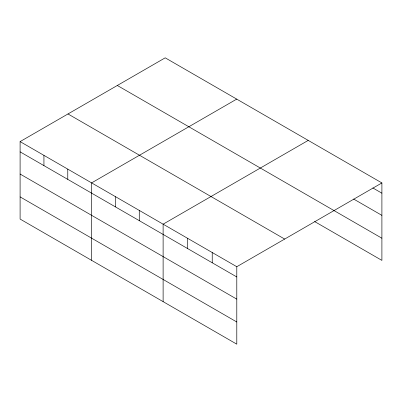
<?xml version="1.0" encoding="UTF-8"?>
<svg xmlns="http://www.w3.org/2000/svg" width="402" height="402" viewBox="0 0 402 402"><rect width="100%" height="100%" fill="white"/><g stroke="black" fill="none" stroke-linecap="round" stroke-linejoin="round"><path stroke-width="0.6" d="M236.793 299.138L236.793 266.712L20.1 141.605L20.1 219.065L236.793 344.172L236.793 299.138L20.1 174.036M314.63 221.557L381.9 260.395L381.9 182.935L165.207 57.828L20.1 141.605M236.718 99.113L91.606 182.89L91.606 260.35M308.223 140.398L163.117 224.175L163.117 301.636M236.793 266.712L381.9 182.935M372.825 187.945L381.9 193.181M353.604 199.025L381.9 215.361M117.324 85.475L381.9 238.215M67.988 113.957L284.676 239.064M20.1 151.855L236.793 276.958M20.1 196.89L236.793 321.992M212.231 252.531L212.231 262.782M187.674 238.351L187.674 248.602M139.278 210.412L139.278 220.663M115.444 196.653L115.444 206.899M67.772 169.126L67.772 179.377M43.934 155.368L43.934 165.614"/></g></svg>
